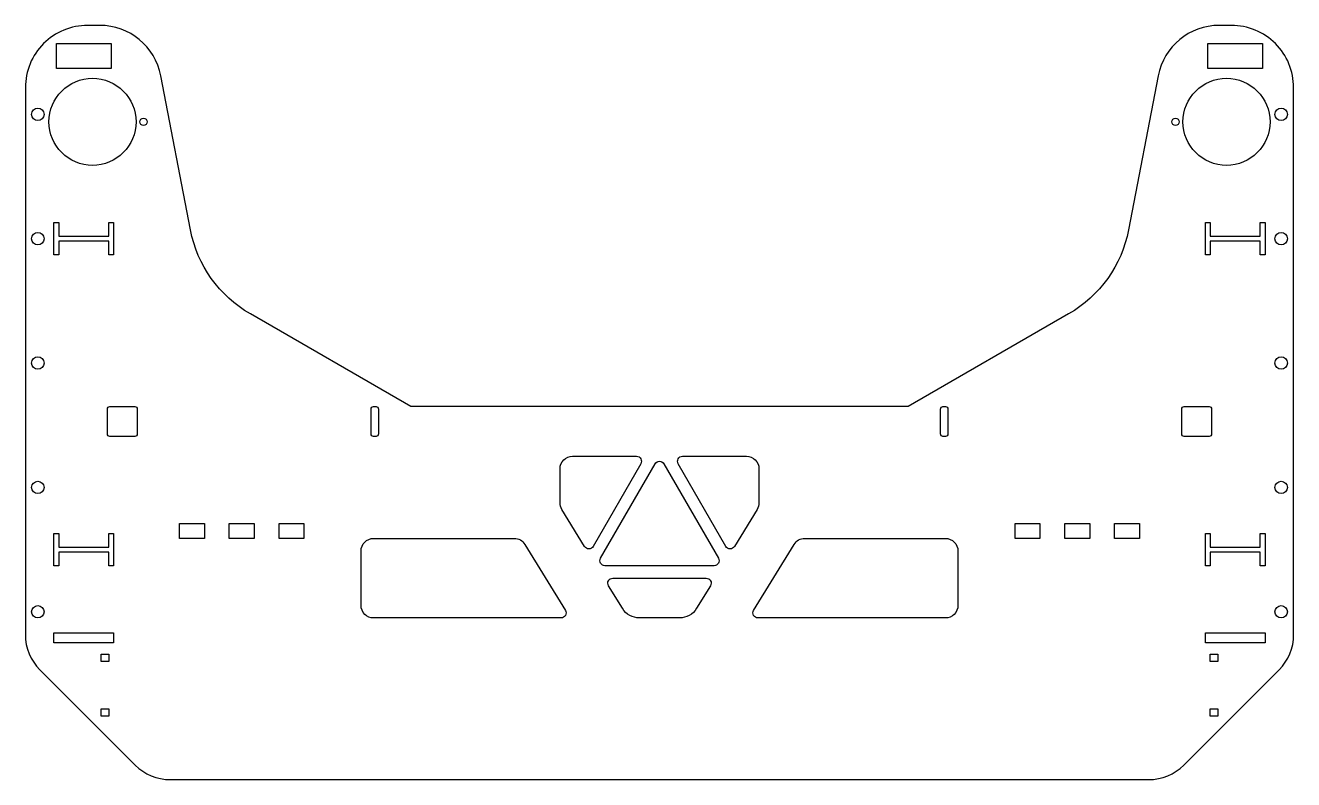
# Model space of a CAD drawing. Header units: millimetres. Extents: x -255 to 255, y -150 to 153.
import ezdxf

# ---------------------------------------------------------------- set-up
doc = ezdxf.new("R2010")
doc.units = ezdxf.units.MM

msp = doc.modelspace()

# ---------------------------------------------------------------- linework, layer by layer
for points in [[(-196.72, -150), (196.72, -150, 0.198912), (210.86, -144.14), (249.14, -105.86, 0.198912), (255, -91.72), (255, 128.28, 0.414214), (230, 153.28), (225.09, 153.28, 0.359506), (200.54, 133.01), (188.61, 71.09, -0.217556), (164.51, 37.25), (100, 0), (-100, 0), (-164.51, 37.25, -0.217556), (-188.61, 71.09), (-200.54, 133.01, 0.359506), (-225.09, 153.28), (-230, 153.28, 0.414214), (-255, 128.28), (-255, -91.72, 0.198912), (-249.14, -105.86), (-210.86, -144.14, 0.198912)], [(-221, -12, -0.414214), (-222, -11), (-222, -1, -0.414214), (-221, 0), (-211, 0, -0.414214), (-210, -1), (-210, -11, -0.414214), (-211, -12)], [(-113, -11, -0.414214), (-114, -12), (-115, -12, -0.414214), (-116, -11), (-116, -1, -0.414214), (-115, 0), (-114, 0, -0.414214), (-113, -1)], [(113, -1, -0.414214), (114, 0), (115, 0, -0.414214), (116, -1), (116, -11, -0.414214), (115, -12), (114, -12, -0.414214), (113, -11)], [(211, -12, -0.414214), (210, -11), (210, -1, -0.414214), (211, 0), (221, 0, -0.414214), (222, -1), (222, -11, -0.414214), (221, -12)], [(-40, -38.74), (-40, -25, -0.414214), (-35, -20), (-9.24, -20, -0.57735), (-7.51, -23), (-26.69, -56.23, -0.56883), (-30.13, -56.28), (-39.26, -41.35, -0.138183)], [(40, -38.74, -0.138183), (39.26, -41.35), (30.13, -56.28, -0.56883), (26.69, -56.23), (7.51, -23, -0.57735), (9.24, -20), (35, -20, -0.414214), (40, -25)], [(21.94, -64), (-21.94, -64, -0.57735), (-23.67, -61), (-1.73, -23, -0.57735), (1.73, -23), (23.67, -61, -0.57735)], [(-115, -53), (-58.39, -53, -0.261086), (-54.12, -55.39), (-37.86, -81.96, -0.585934), (-39.57, -85), (-115, -85, -0.414214), (-120, -80), (-120, -58, -0.414214)], [(115, -85), (39.57, -85, -0.585934), (37.86, -81.96), (54.12, -55.39, -0.261086), (58.39, -53), (115, -53, -0.414214), (120, -58), (120, -80, -0.414214)], [(20.48, -72.04), (14.92, -81.12, -0.261086), (8, -85), (-8, -85, -0.261086), (-14.92, -81.12), (-20.48, -72.04, -0.585934), (-18.77, -69), (18.77, -69, -0.585934)]]:
    msp.add_lwpolyline(points, format="xyb", close=True)
for points in [[(-220.5, 146), (-220.5, 136), (-242.5, 136), (-242.5, 146)], [(242.5, 146), (242.5, 136), (220.5, 136), (220.5, 146)], [(-241.5, 68.5), (-221.5, 68.5), (-221.5, 74), (-219.5, 74), (-219.5, 61), (-221.5, 61), (-221.5, 66.5), (-241.5, 66.5), (-241.5, 61), (-243.5, 61), (-243.5, 74), (-241.5, 74)], [(221.5, 68.5), (241.5, 68.5), (241.5, 74), (243.5, 74), (243.5, 61), (241.5, 61), (241.5, 66.5), (221.5, 66.5), (221.5, 61), (219.5, 61), (219.5, 74), (221.5, 74)], [(-221.5, -64), (-221.5, -58.5), (-241.5, -58.5), (-241.5, -64), (-243.5, -64), (-243.5, -51), (-241.5, -51), (-241.5, -56.5), (-221.5, -56.5), (-221.5, -51), (-219.5, -51), (-219.5, -64)], [(-183, -47), (-183, -53), (-193, -53), (-193, -47)], [(-163, -47), (-163, -53), (-173, -53), (-173, -47)], [(-143, -47), (-143, -53), (-153, -53), (-153, -47)], [(153, -47), (153, -53), (143, -53), (143, -47)], [(173, -47), (173, -53), (163, -53), (163, -47)], [(193, -47), (193, -53), (183, -53), (183, -47)], [(241.5, -51), (243.5, -51), (243.5, -64), (241.5, -64), (241.5, -58.5), (221.5, -58.5), (221.5, -64), (219.5, -64), (219.5, -51), (221.5, -51), (221.5, -56.5), (241.5, -56.5)], [(-243.5, -91), (-219.5, -91), (-219.5, -95), (-243.5, -95)], [(243.5, -91), (243.5, -95), (219.5, -95), (219.5, -91)], [(-221.5, -99.5), (-221.5, -102.5), (-224.5, -102.5), (-224.5, -99.5)], [(221.5, -102.5), (221.5, -99.5), (224.5, -99.5), (224.5, -102.5)], [(-221.5, -121.5), (-221.5, -124.5), (-224.5, -124.5), (-224.5, -121.5)], [(221.5, -124.5), (221.5, -121.5), (224.5, -121.5), (224.5, -124.5)]]:
    msp.add_lwpolyline(points, close=True)
for centre, radius in [((-228, 114.5), 17.5), ((228, 114.5), 17.5), ((-250, 117.5), 2.5), ((250, 117.5), 2.5), ((-207.5, 114.5), 1.5), ((207.5, 114.5), 1.5), ((-250, 67.5), 2.5), ((250, 67.5), 2.5), ((-250, 17.5), 2.5), ((250, 17.5), 2.5), ((-250, -32.5), 2.5), ((250, -32.5), 2.5), ((-250, -82.5), 2.5), ((250, -82.5), 2.5)]:
    msp.add_circle(centre, radius)

doc.saveas('drawing.dxf')
